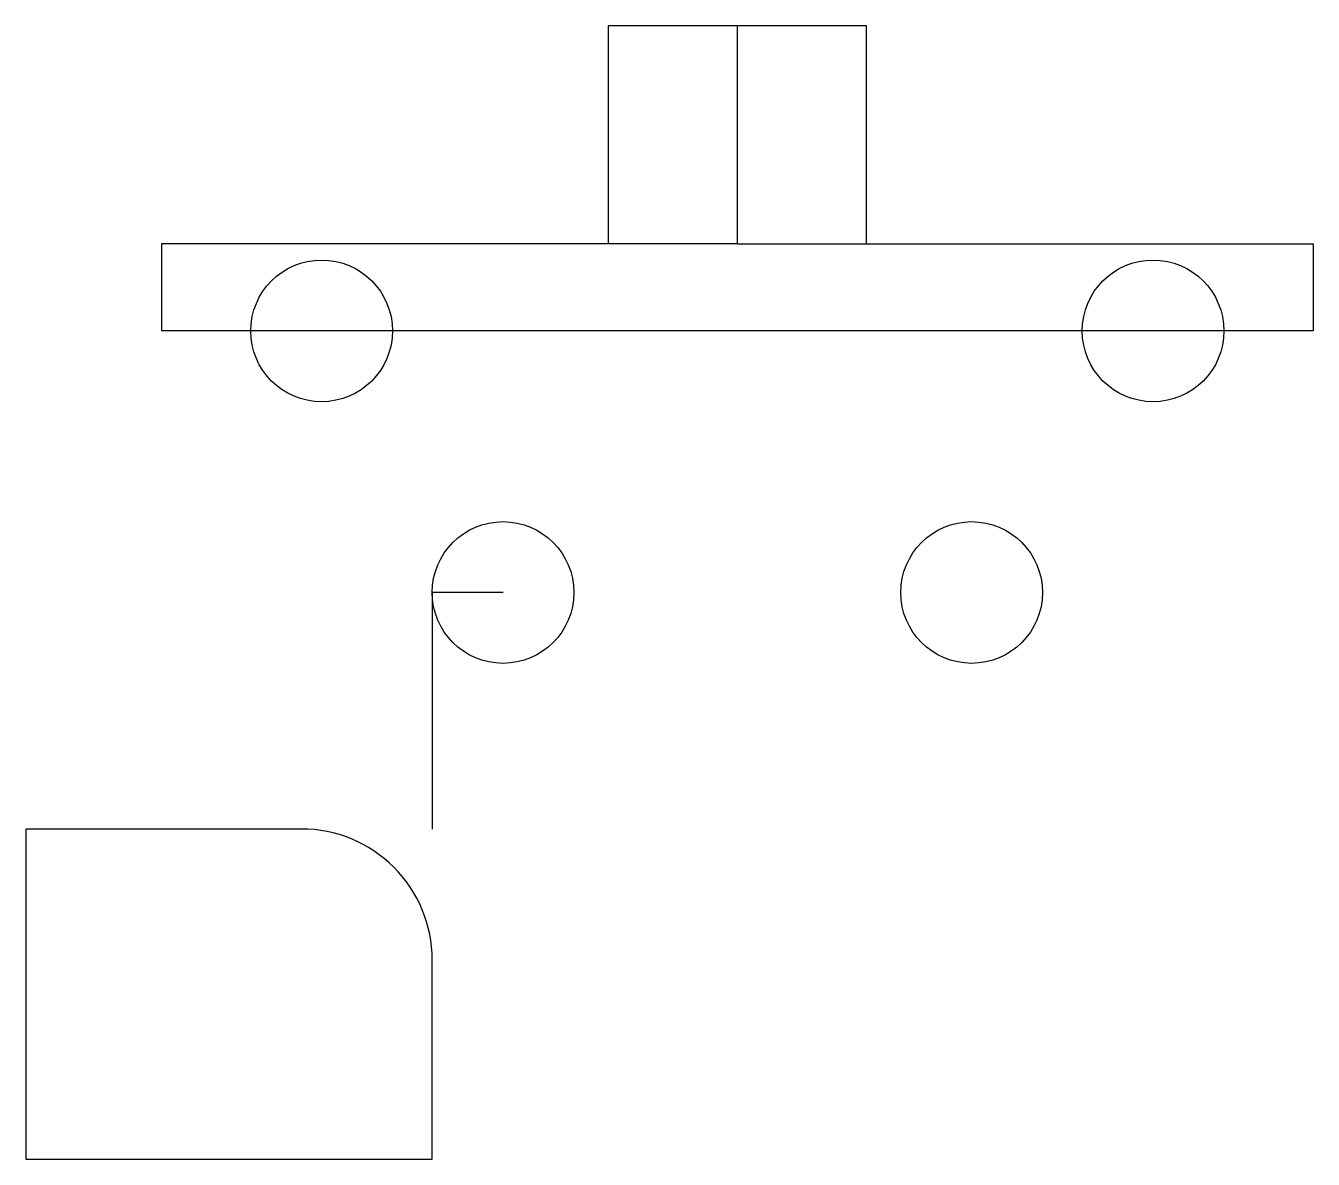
# Model space of a CAD drawing. Header units: millimetres. Extents: x -32.6 to 26.4, y -42 to 10.
import ezdxf

# ---------------------------------------------------------------- set-up
doc = ezdxf.new("R2010")
doc.units = ezdxf.units.MM
doc.layers.get('0').update_dxf_attribs({"linetype": 'CONTINUOUS'})

msp = doc.modelspace()

# ---------------------------------------------------------------- linework, layer by layer
for p, q in [((5.925, 10), (-5.925, 10)), ((-5.925, 10), (-5.925, 0)), ((0, 0), (0, 10)), ((5.925, 0), (5.925, 10)), ((0, 0), (-26.425, 0)), ((-26.425, 0), (-26.425, -4)), ((0, 0), (26.425, 0)), ((26.425, 0), (26.425, -4)), ((26.425, -4), (-26.425, -4)), ((-10.75, -16), (-14, -16)), ((-14, -16), (-14, -26.85))]:
    msp.add_line(p, q)
msp.add_lwpolyline([(-20, -26.85), (-32.65, -26.85), (-32.65, -42), (-14, -42), (-14, -32.85, 0.414214)], format="xyb", close=True)
for centre in [(-19.075, -4), (19.075, -4), (-10.75, -16), (10.75, -16)]:
    msp.add_circle(centre, 3.25)

doc.saveas('drawing.dxf')
